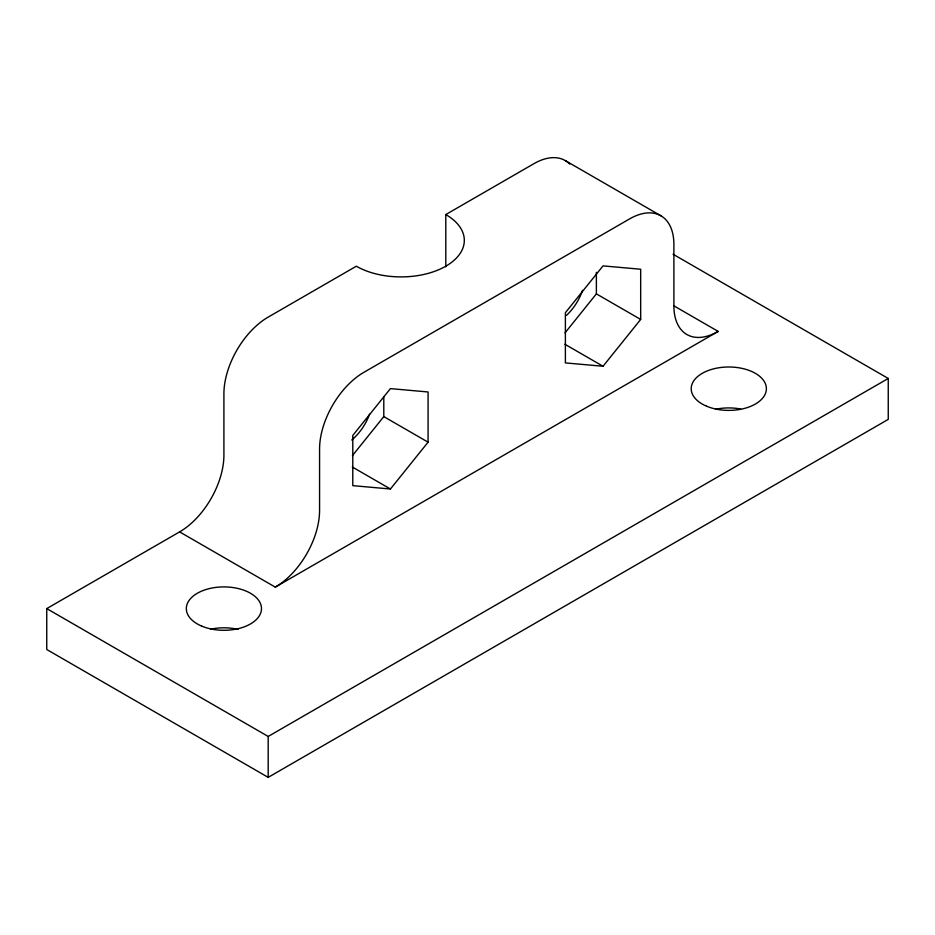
<?xml version="1.0" encoding="UTF-8"?>
<svg xmlns="http://www.w3.org/2000/svg" width="935" height="935" viewBox="0 0 935 935"><rect width="100%" height="100%" fill="white"/><g stroke="black" fill="none" stroke-linecap="round" stroke-linejoin="round"><path stroke-width="1.4" d="M352.425 455.625L383.794 416.601L383.794 396.522M390.433 489.005L428.078 442.173L428.078 391.975L390.433 388.609L352.787 435.453L352.787 485.639L390.433 489.005L352.296 466.986M565.009 332.895L596.378 293.87L596.378 272.354M603.028 366.263L640.674 319.431L640.674 269.245L603.028 265.879L565.383 312.711L565.383 362.909L603.028 366.263L564.892 344.244M445.796 266.791L445.796 214.559L533.932 163.672A62.633 36.161 -60 0 1 569.766 164.069M673.095 254.25L888.25 378.465L888.25 419.383L268.193 777.359L46.75 649.509L46.75 608.603L179.613 531.886A62.633 36.161 -60 0 0 223.909 455.17L223.909 393.81A62.633 36.161 -60 0 1 268.193 317.094L356.328 266.206A63.264 36.523 0 0 0 445.796 266.206A63.264 36.523 0 0 0 445.796 214.559M275.287 587.122L718.173 331.411A62.633 36.161 -60 0 1 673.89 305.85L673.89 244.479A62.633 36.161 -60 0 0 629.594 218.907L363.867 372.329A62.633 36.161 -60 0 0 319.571 449.034L319.571 510.405A62.633 36.161 -60 0 1 275.287 587.122L179.613 531.886M46.75 608.603L268.193 736.453L888.25 378.465M565.254 160.575L660.916 215.798M674.123 305.979L718.173 331.411M596.378 293.87L640.674 319.431M383.794 416.601L428.078 442.173M268.193 736.453L268.193 777.359M715.544 409.308A37.575 21.692 0 0 1 740.578 409.004M210.644 629.208A37.575 21.692 0 0 1 238.063 629.407M582.563 290.317A37.575 21.692 -60 0 1 566.517 315.352M369.559 414.228A37.575 21.692 -60 0 1 351.747 439.999M201.773 626.134A37.575 21.692 0 0 0 261.274 610.894A37.575 21.692 0 0 0 208.669 588.769A37.575 21.692 0 0 0 201.773 626.134M706.673 406.234A37.575 21.692 0 0 0 766.174 390.994A37.575 21.692 0 0 0 713.569 368.858A37.575 21.692 0 0 0 706.673 406.234"/></g></svg>
